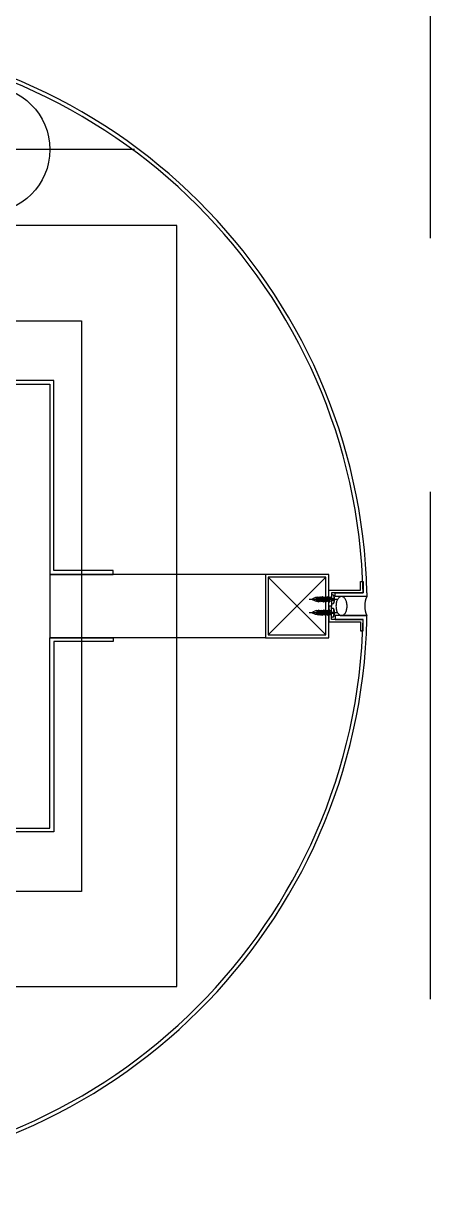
# Model space of a CAD drawing. Header units: millimetres. Extents: x -168200 to 672800, y -7409 to 118800.
# Drawn here: x 108679 to 109000, y 26284 to 27209 of the extents above; entities that cross this region are included whole.
import ezdxf

# ---------------------------------------------------------------- set-up
doc = ezdxf.new("R2010")
doc.units = ezdxf.units.MM
doc.header["$LTSCALE"] = 200
doc.linetypes.add('HIDDEN', pattern=[0.375, 0.25, -0.125])
for name, color, linetype in [('01하지철물', 8, 'Continuous'), ('1 BA', 9, 'Continuous'), ('CON', 2, 'Continuous')]:
    doc.layers.add(name, color=color, linetype=linetype)

msp = doc.modelspace()

# ---------------------------------------------------------------- linework, layer by layer
at = {"layer": '01하지철물'}
for points in [[(108750, 26775), (108750, 26778), (108703, 26778), (108703, 26928), (108600, 26928), (108600, 26925), (108700, 26925), (108700, 26775)], [(108750, 26725), (108750, 26722), (108703, 26722), (108703, 26572), (108600, 26572), (108600, 26575), (108700, 26575), (108700, 26725)]]:
    msp.add_lwpolyline(points, close=True, dxfattribs=at)
at = {"layer": '1 BA', "linetype": 'HIDDEN', "ltscale": 8}
msp.add_line((109000, 14440), (109000, 42465), dxfattribs=at)
at = {"layer": '1 BA'}
for p, q in [((108766.67, 27110), (108533.33, 27110)), ((108275, 26975), (108725, 26975)), ((108725, 26975), (108725, 26525)), ((108869.86, 26775), (108700, 26775)), ((108700, 26775), (108700, 26725)), ((108869.86, 26775), (108869.86, 26725)), ((108919.86, 26775), (108869.86, 26775)), ((108917.56, 26772.7), (108872.16, 26727.3)), ((108917.56, 26727.3), (108872.16, 26772.7)), ((108872.16, 26772.7), (108872.16, 26727.3)), ((108917.56, 26772.7), (108872.16, 26772.7)), ((108917.56, 26727.3), (108917.56, 26772.7)), ((108919.86, 26725), (108919.86, 26775)), ((108944.86, 26762.5), (108944.86, 26769.5)), ((108944.86, 26769.5), (108946.86, 26769.5)), ((108946.86, 26769.5), (108946.86, 26760.5)), ((108919.86, 26750), (108919.86, 26762.5)), ((108919.86, 26762.5), (108944.86, 26762.5)), ((108946.86, 26760.5), (108921.86, 26760.5)), ((108921.86, 26760.5), (108921.86, 26750)), ((108924.86, 26757.5), (108924.86, 26760.5)), ((108924.86, 26760.5), (108946.88, 26760.5)), ((108949.88, 26760.5), (108949.86, 26757.5)), ((108926.83, 26755.25), (108904.25, 26755.25)), ((108909.36, 26756.75), (108907.05, 26755.63)), ((108909.36, 26753.75), (108907.05, 26754.87)), ((108911.06, 26756.75), (108909.36, 26756.75)), ((108910.38, 26753.75), (108909.36, 26753.75)), ((108910.68, 26753.26), (108910.07, 26756.75)), ((108910.07, 26756.75), (108910.07, 26755.21)), ((108910.57, 26753.27), (108910.07, 26756.5)), ((108910.38, 26753.75), (108910.07, 26755.21)), ((108910.88, 26753.75), (108910.25, 26756.75)), ((108910.57, 26753.27), (108910.38, 26753.75)), ((108910.68, 26753.26), (108910.88, 26753.75)), ((108911.61, 26753.75), (108910.88, 26753.75)), ((108911.19, 26757.24), (108910.99, 26756.75)), ((108911.61, 26753.75), (108910.99, 26756.75)), ((108911.8, 26753.27), (108911.16, 26757.19)), ((108911.91, 26753.26), (108911.25, 26757.25)), ((108911.29, 26757.23), (108911.49, 26756.75)), ((108912.22, 26756.75), (108911.49, 26756.75)), ((108912.11, 26753.75), (108911.49, 26756.75)), ((108911.8, 26753.27), (108911.61, 26753.75)), ((108911.91, 26753.26), (108912.11, 26753.75)), ((108912.84, 26753.75), (108912.11, 26753.75)), ((108912.42, 26757.24), (108912.22, 26756.75)), ((108912.84, 26753.75), (108912.22, 26756.75)), ((108913.04, 26753.27), (108912.39, 26757.19)), ((108913.14, 26753.26), (108912.49, 26757.25)), ((108912.53, 26757.23), (108912.72, 26756.75)), ((108913.45, 26756.75), (108912.72, 26756.75)), ((108913.34, 26753.75), (108912.72, 26756.75)), ((108913.04, 26753.27), (108912.84, 26753.75)), ((108913.14, 26753.26), (108913.34, 26753.75)), ((108914.07, 26753.75), (108913.34, 26753.75)), ((108913.65, 26757.24), (108913.45, 26756.75)), ((108914.07, 26753.75), (108913.45, 26756.75)), ((108914.27, 26753.27), (108913.62, 26757.19)), ((108914.37, 26753.26), (108913.72, 26757.25)), ((108913.76, 26757.23), (108913.95, 26756.75)), ((108914.69, 26756.75), (108913.95, 26756.75)), ((108914.57, 26753.75), (108913.95, 26756.75)), ((108914.27, 26753.27), (108914.07, 26753.75)), ((108914.37, 26753.26), (108914.57, 26753.75)), ((108915.31, 26753.75), (108914.57, 26753.75)), ((108914.89, 26757.24), (108914.69, 26756.75)), ((108915.31, 26753.75), (108914.69, 26756.75)), ((108915.5, 26753.27), (108914.86, 26757.19)), ((108915.61, 26753.26), (108914.95, 26757.25)), ((108914.99, 26757.23), (108915.19, 26756.75)), ((108915.92, 26756.75), (108915.19, 26756.75)), ((108915.81, 26753.75), (108915.19, 26756.75)), ((108915.5, 26753.27), (108915.31, 26753.75)), ((108915.61, 26753.26), (108915.81, 26753.75)), ((108916.54, 26753.75), (108915.81, 26753.75)), ((108916.12, 26757.24), (108915.92, 26756.75)), ((108916.54, 26753.75), (108915.92, 26756.75)), ((108916.73, 26753.27), (108916.09, 26757.19)), ((108916.84, 26753.26), (108916.19, 26757.25)), ((108916.22, 26757.23), (108916.42, 26756.75)), ((108917.15, 26756.75), (108916.42, 26756.75)), ((108917.04, 26753.75), (108916.42, 26756.75)), ((108916.73, 26753.27), (108916.54, 26753.75)), ((108916.84, 26753.26), (108917.04, 26753.75)), ((108917.77, 26753.75), (108917.04, 26753.75)), ((108917.35, 26757.24), (108917.15, 26756.75)), ((108917.77, 26753.75), (108917.15, 26756.75)), ((108917.97, 26753.27), (108917.32, 26757.19)), ((108918.07, 26753.26), (108917.42, 26757.25)), ((108917.46, 26757.23), (108917.65, 26756.75)), ((108918.38, 26756.75), (108917.65, 26756.75)), ((108918.27, 26753.75), (108917.65, 26756.75)), ((108917.97, 26753.27), (108917.77, 26753.75)), ((108918.07, 26753.26), (108918.27, 26753.75)), ((108919.01, 26753.75), (108918.27, 26753.75)), ((108918.58, 26757.24), (108918.38, 26756.75)), ((108919.01, 26753.75), (108918.38, 26756.75)), ((108919.2, 26753.27), (108918.56, 26757.19)), ((108919.31, 26753.26), (108918.65, 26757.25)), ((108918.69, 26757.23), (108918.88, 26756.75)), ((108919.51, 26753.75), (108918.88, 26756.75)), ((108919.62, 26756.75), (108918.88, 26756.75)), ((108919.2, 26753.27), (108919.01, 26753.75)), ((108919.31, 26753.26), (108919.51, 26753.75)), ((108920.24, 26753.75), (108919.51, 26753.75)), ((108919.82, 26757.24), (108919.62, 26756.75)), ((108920.24, 26753.75), (108919.62, 26756.75)), ((108920.43, 26753.27), (108919.79, 26757.19)), ((108920.54, 26753.26), (108919.88, 26757.25)), ((108919.92, 26757.23), (108920.12, 26756.75)), ((108920.74, 26753.75), (108920.12, 26756.75)), ((108920.85, 26756.75), (108920.12, 26756.75)), ((108920.43, 26753.27), (108920.24, 26753.75)), ((108920.54, 26753.26), (108920.74, 26753.75)), ((108921.86, 26753.75), (108920.74, 26753.75)), ((108921.05, 26757.24), (108920.85, 26756.75)), ((108921.35, 26755.18), (108920.85, 26756.75)), ((108921.35, 26755.18), (108921.02, 26757.19)), ((108921.45, 26755.2), (108921.12, 26757.25)), ((108921.16, 26757.23), (108921.35, 26756.75)), ((108921.45, 26755.2), (108921.35, 26756.75)), ((108921.35, 26756.75), (108921.86, 26756.75)), ((108922.85, 26758.75), (108921.86, 26758.75)), ((108921.86, 26758.75), (108921.86, 26751.75)), ((108921.86, 26751.75), (108922.85, 26751.75)), ((108922.41, 26755.4), (108922.4, 26755.25)), ((108922.4, 26755.25), (108922.41, 26755.1)), ((108922.47, 26755.53), (108922.41, 26755.4)), ((108922.41, 26755.1), (108922.47, 26754.97)), ((108922.57, 26755.64), (108922.47, 26755.53)), ((108922.47, 26754.97), (108922.57, 26754.86)), ((108922.7, 26755.72), (108922.57, 26755.64)), ((108922.57, 26754.86), (108922.7, 26754.78)), ((108922.87, 26755.76), (108922.7, 26755.72)), ((108922.7, 26754.78), (108922.87, 26754.74)), ((108923.07, 26755.77), (108922.87, 26755.76)), ((108922.87, 26754.74), (108923.07, 26754.73)), ((108923.28, 26755.76), (108923.07, 26755.77)), ((108923.07, 26754.73), (108923.28, 26754.74)), ((108923.48, 26755.74), (108923.28, 26755.76)), ((108923.28, 26754.74), (108923.48, 26754.76)), ((108923.67, 26755.74), (108923.48, 26755.74)), ((108923.48, 26754.76), (108923.67, 26754.76)), ((108923.83, 26755.76), (108923.67, 26755.74)), ((108923.67, 26754.76), (108923.83, 26754.74)), ((108923.81, 26757.32), (108923.79, 26757.05)), ((108923.79, 26757.05), (108923.83, 26756.78)), ((108923.83, 26753.72), (108923.79, 26753.45)), ((108923.79, 26753.45), (108923.81, 26753.18)), ((108923.91, 26757.57), (108923.81, 26757.32)), ((108923.81, 26753.18), (108923.91, 26752.93)), ((108923.83, 26756.78), (108923.89, 26756.51)), ((108923.95, 26755.81), (108923.83, 26755.76)), ((108923.83, 26754.74), (108923.95, 26754.69)), ((108923.89, 26753.99), (108923.83, 26753.72)), ((108923.89, 26756.51), (108923.96, 26756.27)), ((108923.96, 26754.23), (108923.89, 26753.99)), ((108924.11, 26757.8), (108923.91, 26757.57)), ((108923.91, 26752.93), (108924.11, 26752.7)), ((108924.01, 26755.91), (108923.95, 26755.81)), ((108923.95, 26754.69), (108924.01, 26754.59)), ((108923.96, 26756.27), (108924.01, 26756.06)), ((108924.01, 26754.44), (108923.96, 26754.23)), ((108924.01, 26756.06), (108924.01, 26755.91)), ((108924.01, 26754.59), (108924.01, 26754.44)), ((108949.86, 26757.5), (108924.86, 26757.5)), ((108949.86, 26757.5), (108929.4, 26757.5)), ((108949.86, 26757.5), (108929.86, 26757.5)), ((108926.83, 26744.75), (108904.25, 26744.75)), ((108909.36, 26746.25), (108907.05, 26745.13)), ((108909.36, 26743.25), (108907.05, 26744.37)), ((108910.38, 26746.25), (108909.36, 26746.25)), ((108911.06, 26743.25), (108909.36, 26743.25)), ((108910.68, 26746.74), (108910.07, 26743.25)), ((108910.57, 26746.73), (108910.07, 26743.5)), ((108910.38, 26746.25), (108910.07, 26744.79)), ((108910.07, 26743.25), (108910.07, 26744.79)), ((108910.88, 26746.25), (108910.25, 26743.25)), ((108910.57, 26746.73), (108910.38, 26746.25)), ((108910.68, 26746.74), (108910.88, 26746.25)), ((108911.61, 26746.25), (108910.88, 26746.25)), ((108911.61, 26746.25), (108910.99, 26743.25)), ((108911.19, 26742.76), (108910.99, 26743.25)), ((108911.8, 26746.73), (108911.16, 26742.81)), ((108911.91, 26746.74), (108911.25, 26742.75)), ((108911.29, 26742.77), (108911.49, 26743.25)), ((108912.11, 26746.25), (108911.49, 26743.25)), ((108912.22, 26743.25), (108911.49, 26743.25)), ((108911.8, 26746.73), (108911.61, 26746.25)), ((108911.91, 26746.74), (108912.11, 26746.25)), ((108912.84, 26746.25), (108912.11, 26746.25)), ((108912.84, 26746.25), (108912.22, 26743.25)), ((108912.42, 26742.76), (108912.22, 26743.25)), ((108913.04, 26746.73), (108912.39, 26742.81)), ((108913.14, 26746.74), (108912.49, 26742.75)), ((108912.53, 26742.77), (108912.72, 26743.25)), ((108913.34, 26746.25), (108912.72, 26743.25)), ((108913.45, 26743.25), (108912.72, 26743.25)), ((108913.04, 26746.73), (108912.84, 26746.25)), ((108913.14, 26746.74), (108913.34, 26746.25)), ((108914.07, 26746.25), (108913.34, 26746.25)), ((108914.07, 26746.25), (108913.45, 26743.25)), ((108913.65, 26742.76), (108913.45, 26743.25)), ((108914.27, 26746.73), (108913.62, 26742.81)), ((108914.37, 26746.74), (108913.72, 26742.75)), ((108913.76, 26742.77), (108913.95, 26743.25)), ((108914.57, 26746.25), (108913.95, 26743.25)), ((108914.69, 26743.25), (108913.95, 26743.25)), ((108914.27, 26746.73), (108914.07, 26746.25)), ((108914.37, 26746.74), (108914.57, 26746.25)), ((108915.31, 26746.25), (108914.57, 26746.25)), ((108915.31, 26746.25), (108914.69, 26743.25)), ((108914.89, 26742.76), (108914.69, 26743.25)), ((108915.5, 26746.73), (108914.86, 26742.81)), ((108915.61, 26746.74), (108914.95, 26742.75)), ((108914.99, 26742.77), (108915.19, 26743.25)), ((108915.81, 26746.25), (108915.19, 26743.25)), ((108915.92, 26743.25), (108915.19, 26743.25)), ((108915.5, 26746.73), (108915.31, 26746.25)), ((108915.61, 26746.74), (108915.81, 26746.25)), ((108916.54, 26746.25), (108915.81, 26746.25)), ((108916.54, 26746.25), (108915.92, 26743.25)), ((108916.12, 26742.76), (108915.92, 26743.25)), ((108916.73, 26746.73), (108916.09, 26742.81)), ((108916.84, 26746.74), (108916.19, 26742.75)), ((108916.22, 26742.77), (108916.42, 26743.25)), ((108917.04, 26746.25), (108916.42, 26743.25)), ((108917.15, 26743.25), (108916.42, 26743.25)), ((108916.73, 26746.73), (108916.54, 26746.25)), ((108916.84, 26746.74), (108917.04, 26746.25)), ((108917.77, 26746.25), (108917.04, 26746.25)), ((108917.77, 26746.25), (108917.15, 26743.25)), ((108917.35, 26742.76), (108917.15, 26743.25)), ((108917.97, 26746.73), (108917.32, 26742.81)), ((108918.07, 26746.74), (108917.42, 26742.75)), ((108917.46, 26742.77), (108917.65, 26743.25)), ((108918.27, 26746.25), (108917.65, 26743.25)), ((108918.38, 26743.25), (108917.65, 26743.25)), ((108917.97, 26746.73), (108917.77, 26746.25)), ((108918.07, 26746.74), (108918.27, 26746.25)), ((108919.01, 26746.25), (108918.27, 26746.25)), ((108919.01, 26746.25), (108918.38, 26743.25)), ((108918.58, 26742.76), (108918.38, 26743.25)), ((108919.2, 26746.73), (108918.56, 26742.81)), ((108919.31, 26746.74), (108918.65, 26742.75)), ((108918.69, 26742.77), (108918.88, 26743.25)), ((108919.51, 26746.25), (108918.88, 26743.25)), ((108919.62, 26743.25), (108918.88, 26743.25)), ((108919.2, 26746.73), (108919.01, 26746.25)), ((108919.31, 26746.74), (108919.51, 26746.25)), ((108920.24, 26746.25), (108919.51, 26746.25)), ((108920.24, 26746.25), (108919.62, 26743.25)), ((108919.82, 26742.76), (108919.62, 26743.25)), ((108920.43, 26746.73), (108919.79, 26742.81)), ((108921.86, 26750), (108919.86, 26750)), ((108919.86, 26750), (108919.86, 26737.5)), ((108921.86, 26750), (108919.86, 26750)), ((108920.54, 26746.74), (108919.88, 26742.75)), ((108919.92, 26742.77), (108920.12, 26743.25)), ((108920.74, 26746.25), (108920.12, 26743.25)), ((108920.85, 26743.25), (108920.12, 26743.25)), ((108920.43, 26746.73), (108920.24, 26746.25)), ((108920.54, 26746.74), (108920.74, 26746.25)), ((108921.86, 26746.25), (108920.74, 26746.25)), ((108921.35, 26744.82), (108920.85, 26743.25)), ((108921.05, 26742.76), (108920.85, 26743.25)), ((108921.35, 26744.82), (108921.02, 26742.81)), ((108921.45, 26744.8), (108921.12, 26742.75)), ((108921.16, 26742.77), (108921.35, 26743.25)), ((108921.45, 26744.8), (108921.35, 26743.25)), ((108921.35, 26743.25), (108921.86, 26743.25)), ((108921.86, 26739.5), (108921.86, 26750)), ((108921.86, 26741.25), (108921.86, 26748.25)), ((108921.86, 26748.25), (108922.85, 26748.25)), ((108922.4, 26744.75), (108922.41, 26744.9)), ((108922.41, 26744.6), (108922.4, 26744.75)), ((108922.41, 26744.9), (108922.47, 26745.03)), ((108922.47, 26744.47), (108922.41, 26744.6)), ((108922.47, 26745.03), (108922.57, 26745.14)), ((108922.57, 26744.36), (108922.47, 26744.47)), ((108922.57, 26745.14), (108922.7, 26745.22)), ((108922.7, 26744.28), (108922.57, 26744.36)), ((108922.7, 26745.22), (108922.87, 26745.26)), ((108922.87, 26744.24), (108922.7, 26744.28)), ((108922.87, 26745.26), (108923.07, 26745.27)), ((108923.07, 26744.23), (108922.87, 26744.24)), ((108923.07, 26745.27), (108923.28, 26745.26)), ((108923.28, 26744.24), (108923.07, 26744.23)), ((108923.28, 26745.26), (108923.48, 26745.24)), ((108923.48, 26744.26), (108923.28, 26744.24)), ((108923.48, 26745.24), (108923.67, 26745.24)), ((108923.67, 26744.26), (108923.48, 26744.26)), ((108923.67, 26745.24), (108923.83, 26745.26)), ((108923.83, 26744.24), (108923.67, 26744.26)), ((108923.79, 26746.55), (108923.81, 26746.82)), ((108923.83, 26746.28), (108923.79, 26746.55)), ((108923.79, 26742.95), (108923.83, 26743.22)), ((108923.81, 26742.68), (108923.79, 26742.95)), ((108923.81, 26746.82), (108923.91, 26747.07)), ((108923.91, 26742.43), (108923.81, 26742.68)), ((108923.89, 26746.01), (108923.83, 26746.28)), ((108923.83, 26745.26), (108923.95, 26745.31)), ((108923.95, 26744.19), (108923.83, 26744.24)), ((108923.83, 26743.22), (108923.89, 26743.49)), ((108923.96, 26745.77), (108923.89, 26746.01)), ((108923.89, 26743.49), (108923.96, 26743.73)), ((108923.91, 26747.07), (108924.11, 26747.3)), ((108924.11, 26742.2), (108923.91, 26742.43)), ((108923.95, 26745.31), (108924.01, 26745.41)), ((108924.01, 26744.09), (108923.95, 26744.19)), ((108924.01, 26745.56), (108923.96, 26745.77)), ((108923.96, 26743.73), (108924.01, 26743.94)), ((108924.01, 26745.41), (108924.01, 26745.56)), ((108924.01, 26743.94), (108924.01, 26744.09)), ((108949.86, 26742.5), (108924.86, 26742.5)), ((108924.86, 26742.5), (108924.86, 26739.5)), ((108949.86, 26742.5), (108929.4, 26742.5)), ((108929.86, 26742.5), (108949.86, 26742.5)), ((108949.88, 26739.5), (108949.86, 26742.5)), ((108919.86, 26737.5), (108944.86, 26737.5)), ((108922.85, 26741.25), (108921.86, 26741.25)), ((108946.86, 26739.5), (108921.86, 26739.5)), ((108924.86, 26739.5), (108946.88, 26739.5)), ((108944.86, 26737.5), (108944.86, 26730.5)), ((108946.86, 26730.5), (108946.86, 26739.5)), ((108869.86, 26725), (108700, 26725)), ((108869.86, 26725), (108919.86, 26725)), ((108872.16, 26727.3), (108917.56, 26727.3)), ((108944.86, 26730.5), (108946.86, 26730.5)), ((108725, 26525), (108275, 26525))]:
    msp.add_line(p, q, dxfattribs=at)
msp.add_circle((108650, 27110), 50, dxfattribs=at)
for centre, radius, start, end in [((108500, 26750), 450, 1.33703, 89.04503), ((108500, 26750), 447, 1.346, 88.654), ((108907.32, 26755.25), 0.46, 125.16271, 234.83729), ((108910.63, 26753.34), 0.0925, 229.86612, 299.92465), ((108911.23, 26757.16), 0.0925, 49.86612, 119.92465), ((108911.86, 26753.34), 0.0925, 229.86612, 299.92465), ((108912.47, 26757.16), 0.0925, 49.86612, 119.92465), ((108913.1, 26753.34), 0.0925, 229.86612, 299.92465), ((108913.7, 26757.16), 0.0925, 49.86612, 119.92465), ((108914.33, 26753.34), 0.0925, 229.86612, 299.92465), ((108914.93, 26757.16), 0.0925, 49.86612, 119.92465), ((108915.56, 26753.34), 0.0925, 229.86612, 299.92465), ((108916.16, 26757.16), 0.0925, 49.86612, 119.92465), ((108916.79, 26753.34), 0.0925, 229.86612, 299.92465), ((108917.4, 26757.16), 0.0925, 49.86612, 119.92465), ((108918.03, 26753.34), 0.0925, 229.86612, 299.92465), ((108918.63, 26757.16), 0.0925, 49.86612, 119.92465), ((108919.26, 26753.34), 0.0925, 229.86612, 299.92465), ((108919.86, 26757.16), 0.0925, 49.86612, 119.92465), ((108920.49, 26753.34), 0.0925, 229.86612, 299.92465), ((108921.1, 26757.16), 0.0925, 49.86612, 119.92465), ((108921.4, 26755.22), 0.0602, 220.72712, 339.31493), ((108922.85, 26757.45), 1.3, 15.58862, 89.97665), ((108922.85, 26753.05), 1.3, 270.02335, 344.41138), ((108915.1, 26755.25), 9.36, 344.20502, 15.79498), ((108938.28, 26750), 12.8, 166.40617, 180), ((108934.12, 26751.01), 8.52, 149.72427, 166.40617), ((108931.5, 26752.54), 5.48, 125.3569, 149.72427), ((108929.86, 26754.85), 2.65, 90, 125.3569), ((108929.86, 26754.85), 2.65, 54.6431, 90), ((108928.22, 26752.54), 5.48, 30.27573, 54.6431), ((108925.59, 26751.01), 8.52, 13.59383, 30.27573), ((108921.43, 26750), 12.8, 360, 13.59383), ((108966, 26750), 17.8, 155.07803, 204.92197), ((108907.32, 26744.75), 0.46, 125.16271, 234.83729), ((108910.63, 26746.66), 0.0925, 60.07535, 130.13388), ((108911.23, 26742.84), 0.0925, 240.07535, 310.13388), ((108911.86, 26746.66), 0.0925, 60.07535, 130.13388), ((108912.47, 26742.84), 0.0925, 240.07535, 310.13388), ((108913.1, 26746.66), 0.0925, 60.07535, 130.13388), ((108913.7, 26742.84), 0.0925, 240.07535, 310.13388), ((108914.33, 26746.66), 0.0925, 60.07535, 130.13388), ((108914.93, 26742.84), 0.0925, 240.07535, 310.13388), ((108915.56, 26746.66), 0.0925, 60.07535, 130.13388), ((108916.16, 26742.84), 0.0925, 240.07535, 310.13388), ((108916.79, 26746.66), 0.0925, 60.07535, 130.13388), ((108917.4, 26742.84), 0.0925, 240.07535, 310.13388), ((108918.03, 26746.66), 0.0925, 60.07535, 130.13388), ((108918.63, 26742.84), 0.0925, 240.07535, 310.13388), ((108919.26, 26746.66), 0.0925, 60.07535, 130.13388), ((108919.86, 26742.84), 0.0925, 240.07535, 310.13388), ((108920.49, 26746.66), 0.0925, 60.07535, 130.13388), ((108921.1, 26742.84), 0.0925, 240.07535, 310.13388), ((108921.4, 26744.78), 0.0602, 20.68507, 139.27288), ((108922.85, 26746.95), 1.3, 15.58862, 89.97665), ((108922.85, 26742.55), 1.3, 270.02335, 344.41138), ((108915.1, 26744.75), 9.36, 344.20502, 15.79498), ((108938.28, 26750), 12.8, 180, 193.59383), ((108934.12, 26748.99), 8.52, 193.59383, 210.27573), ((108931.5, 26747.46), 5.48, 210.27573, 234.6431), ((108929.86, 26745.15), 2.65, 234.6431, 270), ((108929.86, 26745.15), 2.65, 270, 305.3569), ((108928.22, 26747.46), 5.48, 305.3569, 329.72427), ((108925.59, 26748.99), 8.52, 329.72427, 346.40617), ((108921.43, 26750), 12.8, 346.40617, 0), ((108500, 26750), 450, 270.95497, 358.66297), ((108500, 26750), 447, 271.346, 358.654)]:
    msp.add_arc(centre, radius, start, end, dxfattribs=at)
at = {"layer": 'CON', "color": 8}
msp.add_lwpolyline([(108800, 26450), (108800, 27050), (108200, 27050), (108200, 26450)], close=True, dxfattribs=at)

doc.saveas('drawing.dxf')
